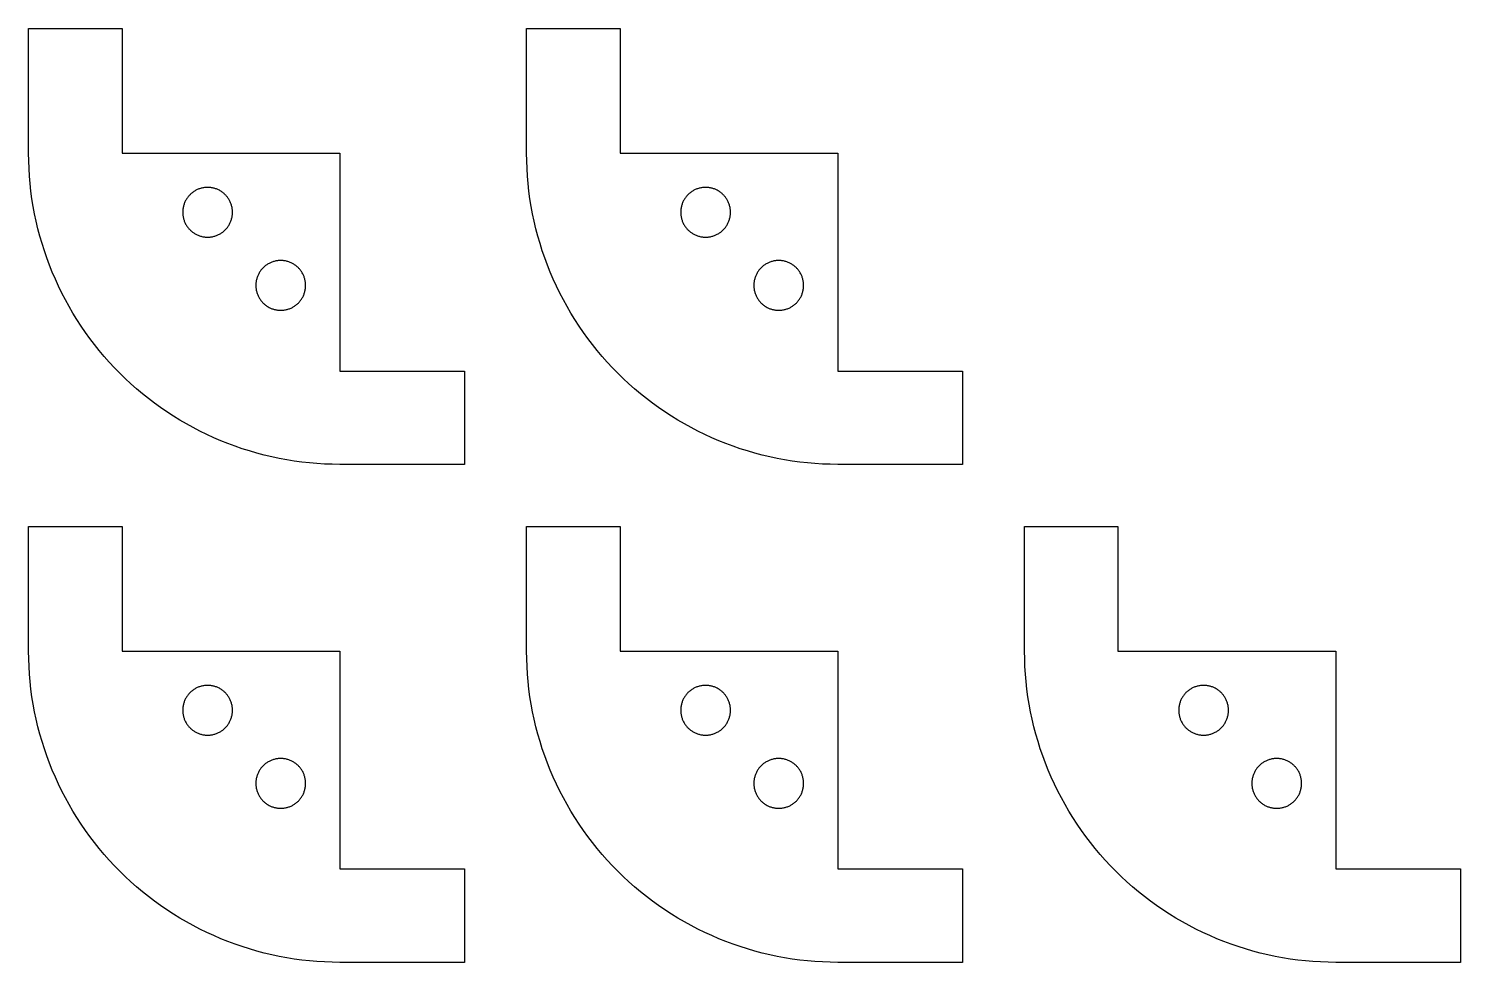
# Model space of a CAD drawing. Header units: millimetres. Extents: x 0 to 900, y 0 to 600.
# Drawn here: x 101 to 193, y 80 to 140 of the extents above; entities that cross this region are included whole.
import ezdxf

# ---------------------------------------------------------------- set-up
doc = ezdxf.new("R2010")
doc.units = ezdxf.units.MM
doc.layers.add('CUT', color=7, linetype='Continuous')

msp = doc.modelspace()

# ---------------------------------------------------------------- linework, layer by layer
at = {"layer": 'CUT'}
for points in [[(101, 140), (107, 140), (107, 132), (121, 132), (121, 118), (129, 118), (129, 112), (121, 112), (120.509, 112.006), (120.019, 112.024), (119.529, 112.054), (119.04, 112.096), (118.552, 112.15), (118.065, 112.216), (117.581, 112.294), (117.098, 112.384), (116.618, 112.486), (116.14, 112.599), (115.666, 112.724), (115.194, 112.861), (114.726, 113.009), (114.262, 113.169), (113.802, 113.34), (113.346, 113.522), (112.895, 113.716), (112.449, 113.92), (112.008, 114.136), (111.572, 114.362), (111.142, 114.598), (110.718, 114.845), (110.3, 115.103), (109.889, 115.371), (109.484, 115.648), (109.086, 115.936), (108.695, 116.233), (108.312, 116.54), (107.937, 116.856), (107.569, 117.181), (107.209, 117.515), (106.858, 117.858), (106.515, 118.209), (106.181, 118.569), (105.856, 118.937), (105.54, 119.312), (105.233, 119.695), (104.936, 120.086), (104.648, 120.484), (104.371, 120.889), (104.103, 121.3), (103.845, 121.718), (103.598, 122.142), (103.362, 122.572), (103.136, 123.008), (102.92, 123.449), (102.716, 123.895), (102.522, 124.346), (102.34, 124.802), (102.169, 125.262), (102.009, 125.726), (101.861, 126.194), (101.724, 126.666), (101.599, 127.14), (101.486, 127.618), (101.384, 128.098), (101.294, 128.581), (101.216, 129.065), (101.15, 129.552), (101.096, 130.04), (101.054, 130.529), (101.024, 131.019), (101.006, 131.509), (101, 132), (101, 140)], [(133, 140), (139, 140), (139, 132), (153, 132), (153, 118), (161, 118), (161, 112), (153, 112), (152.509, 112.006), (152.019, 112.024), (151.529, 112.054), (151.04, 112.096), (150.552, 112.15), (150.065, 112.216), (149.581, 112.294), (149.098, 112.384), (148.618, 112.486), (148.14, 112.599), (147.666, 112.724), (147.194, 112.861), (146.726, 113.009), (146.262, 113.169), (145.802, 113.34), (145.346, 113.522), (144.895, 113.716), (144.449, 113.92), (144.008, 114.136), (143.572, 114.362), (143.142, 114.598), (142.718, 114.845), (142.3, 115.103), (141.889, 115.371), (141.484, 115.648), (141.086, 115.936), (140.695, 116.233), (140.312, 116.54), (139.937, 116.856), (139.569, 117.181), (139.209, 117.515), (138.858, 117.858), (138.515, 118.209), (138.181, 118.569), (137.856, 118.937), (137.54, 119.312), (137.233, 119.695), (136.936, 120.086), (136.648, 120.484), (136.371, 120.889), (136.103, 121.3), (135.845, 121.718), (135.598, 122.142), (135.362, 122.572), (135.136, 123.008), (134.92, 123.449), (134.716, 123.895), (134.522, 124.346), (134.34, 124.802), (134.169, 125.262), (134.009, 125.726), (133.861, 126.194), (133.724, 126.666), (133.599, 127.14), (133.486, 127.618), (133.384, 128.098), (133.294, 128.581), (133.216, 129.065), (133.15, 129.552), (133.096, 130.04), (133.054, 130.529), (133.024, 131.019), (133.006, 131.509), (133, 132), (133, 140)], [(114.1, 128.2), (114.099, 128.252), (114.097, 128.305), (114.092, 128.357), (114.086, 128.409), (114.079, 128.461), (114.069, 128.512), (114.058, 128.563), (114.045, 128.614), (114.031, 128.664), (114.015, 128.714), (113.997, 128.764), (113.978, 128.812), (113.957, 128.86), (113.935, 128.908), (113.911, 128.954), (113.886, 129), (113.859, 129.045), (113.83, 129.089), (113.801, 129.132), (113.769, 129.174), (113.737, 129.215), (113.703, 129.255), (113.668, 129.294), (113.631, 129.331), (113.594, 129.368), (113.555, 129.403), (113.515, 129.437), (113.474, 129.469), (113.432, 129.501), (113.389, 129.53), (113.345, 129.559), (113.3, 129.586), (113.254, 129.611), (113.208, 129.635), (113.16, 129.657), (113.112, 129.678), (113.064, 129.697), (113.014, 129.715), (112.964, 129.731), (112.914, 129.745), (112.863, 129.758), (112.812, 129.769), (112.761, 129.779), (112.709, 129.786), (112.657, 129.792), (112.605, 129.797), (112.552, 129.799), (112.5, 129.8), (112.448, 129.799), (112.395, 129.797), (112.343, 129.792), (112.291, 129.786), (112.239, 129.779), (112.188, 129.769), (112.137, 129.758), (112.086, 129.745), (112.036, 129.731), (111.986, 129.715), (111.936, 129.697), (111.888, 129.678), (111.84, 129.657), (111.792, 129.635), (111.746, 129.611), (111.7, 129.586), (111.655, 129.559), (111.611, 129.53), (111.568, 129.501), (111.526, 129.469), (111.485, 129.437), (111.445, 129.403), (111.406, 129.368), (111.369, 129.331), (111.332, 129.294), (111.297, 129.255), (111.263, 129.215), (111.231, 129.174), (111.199, 129.132), (111.17, 129.089), (111.141, 129.045), (111.114, 129), (111.089, 128.954), (111.065, 128.908), (111.043, 128.86), (111.022, 128.812), (111.003, 128.764), (110.985, 128.714), (110.969, 128.664), (110.955, 128.614), (110.942, 128.563), (110.931, 128.512), (110.921, 128.461), (110.914, 128.409), (110.908, 128.357), (110.903, 128.305), (110.901, 128.252), (110.9, 128.2), (110.901, 128.148), (110.903, 128.095), (110.908, 128.043), (110.914, 127.991), (110.921, 127.939), (110.931, 127.888), (110.942, 127.837), (110.955, 127.786), (110.969, 127.736), (110.985, 127.686), (111.003, 127.636), (111.022, 127.588), (111.043, 127.54), (111.065, 127.492), (111.089, 127.446), (111.114, 127.4), (111.141, 127.355), (111.17, 127.311), (111.199, 127.268), (111.231, 127.226), (111.263, 127.185), (111.297, 127.145), (111.332, 127.106), (111.369, 127.069), (111.406, 127.032), (111.445, 126.997), (111.485, 126.963), (111.526, 126.931), (111.568, 126.899), (111.611, 126.87), (111.655, 126.841), (111.7, 126.814), (111.746, 126.789), (111.792, 126.765), (111.84, 126.743), (111.888, 126.722), (111.936, 126.703), (111.986, 126.685), (112.036, 126.669), (112.086, 126.655), (112.137, 126.642), (112.188, 126.631), (112.239, 126.621), (112.291, 126.614), (112.343, 126.608), (112.395, 126.603), (112.448, 126.601), (112.5, 126.6), (112.552, 126.601), (112.605, 126.603), (112.657, 126.608), (112.709, 126.614), (112.761, 126.621), (112.812, 126.631), (112.863, 126.642), (112.914, 126.655), (112.964, 126.669), (113.014, 126.685), (113.064, 126.703), (113.112, 126.722), (113.16, 126.743), (113.208, 126.765), (113.254, 126.789), (113.3, 126.814), (113.345, 126.841), (113.389, 126.87), (113.432, 126.899), (113.474, 126.931), (113.515, 126.963), (113.555, 126.997), (113.594, 127.032), (113.631, 127.069), (113.668, 127.106), (113.703, 127.145), (113.737, 127.185), (113.769, 127.226), (113.801, 127.268), (113.83, 127.311), (113.859, 127.355), (113.886, 127.4), (113.911, 127.446), (113.935, 127.492), (113.957, 127.54), (113.978, 127.588), (113.997, 127.636), (114.015, 127.686), (114.031, 127.736), (114.045, 127.786), (114.058, 127.837), (114.069, 127.888), (114.079, 127.939), (114.086, 127.991), (114.092, 128.043), (114.097, 128.095), (114.099, 128.148), (114.1, 128.2)], [(146.1, 128.2), (146.099, 128.252), (146.097, 128.305), (146.092, 128.357), (146.086, 128.409), (146.079, 128.461), (146.069, 128.512), (146.058, 128.563), (146.045, 128.614), (146.031, 128.664), (146.015, 128.714), (145.997, 128.764), (145.978, 128.812), (145.957, 128.86), (145.935, 128.908), (145.911, 128.954), (145.886, 129), (145.859, 129.045), (145.83, 129.089), (145.801, 129.132), (145.769, 129.174), (145.737, 129.215), (145.703, 129.255), (145.668, 129.294), (145.631, 129.331), (145.594, 129.368), (145.555, 129.403), (145.515, 129.437), (145.474, 129.469), (145.432, 129.501), (145.389, 129.53), (145.345, 129.559), (145.3, 129.586), (145.254, 129.611), (145.208, 129.635), (145.16, 129.657), (145.112, 129.678), (145.064, 129.697), (145.014, 129.715), (144.964, 129.731), (144.914, 129.745), (144.863, 129.758), (144.812, 129.769), (144.761, 129.779), (144.709, 129.786), (144.657, 129.792), (144.605, 129.797), (144.552, 129.799), (144.5, 129.8), (144.448, 129.799), (144.395, 129.797), (144.343, 129.792), (144.291, 129.786), (144.239, 129.779), (144.188, 129.769), (144.137, 129.758), (144.086, 129.745), (144.036, 129.731), (143.986, 129.715), (143.936, 129.697), (143.888, 129.678), (143.84, 129.657), (143.792, 129.635), (143.746, 129.611), (143.7, 129.586), (143.655, 129.559), (143.611, 129.53), (143.568, 129.501), (143.526, 129.469), (143.485, 129.437), (143.445, 129.403), (143.406, 129.368), (143.369, 129.331), (143.332, 129.294), (143.297, 129.255), (143.263, 129.215), (143.231, 129.174), (143.199, 129.132), (143.17, 129.089), (143.141, 129.045), (143.114, 129), (143.089, 128.954), (143.065, 128.908), (143.043, 128.86), (143.022, 128.812), (143.003, 128.764), (142.985, 128.714), (142.969, 128.664), (142.955, 128.614), (142.942, 128.563), (142.931, 128.512), (142.921, 128.461), (142.914, 128.409), (142.908, 128.357), (142.903, 128.305), (142.901, 128.252), (142.9, 128.2), (142.901, 128.148), (142.903, 128.095), (142.908, 128.043), (142.914, 127.991), (142.921, 127.939), (142.931, 127.888), (142.942, 127.837), (142.955, 127.786), (142.969, 127.736), (142.985, 127.686), (143.003, 127.636), (143.022, 127.588), (143.043, 127.54), (143.065, 127.492), (143.089, 127.446), (143.114, 127.4), (143.141, 127.355), (143.17, 127.311), (143.199, 127.268), (143.231, 127.226), (143.263, 127.185), (143.297, 127.145), (143.332, 127.106), (143.369, 127.069), (143.406, 127.032), (143.445, 126.997), (143.485, 126.963), (143.526, 126.931), (143.568, 126.899), (143.611, 126.87), (143.655, 126.841), (143.7, 126.814), (143.746, 126.789), (143.792, 126.765), (143.84, 126.743), (143.888, 126.722), (143.936, 126.703), (143.986, 126.685), (144.036, 126.669), (144.086, 126.655), (144.137, 126.642), (144.188, 126.631), (144.239, 126.621), (144.291, 126.614), (144.343, 126.608), (144.395, 126.603), (144.448, 126.601), (144.5, 126.6), (144.552, 126.601), (144.605, 126.603), (144.657, 126.608), (144.709, 126.614), (144.761, 126.621), (144.812, 126.631), (144.863, 126.642), (144.914, 126.655), (144.964, 126.669), (145.014, 126.685), (145.064, 126.703), (145.112, 126.722), (145.16, 126.743), (145.208, 126.765), (145.254, 126.789), (145.3, 126.814), (145.345, 126.841), (145.389, 126.87), (145.432, 126.899), (145.474, 126.931), (145.515, 126.963), (145.555, 126.997), (145.594, 127.032), (145.631, 127.069), (145.668, 127.106), (145.703, 127.145), (145.737, 127.185), (145.769, 127.226), (145.801, 127.268), (145.83, 127.311), (145.859, 127.355), (145.886, 127.4), (145.911, 127.446), (145.935, 127.492), (145.957, 127.54), (145.978, 127.588), (145.997, 127.636), (146.015, 127.686), (146.031, 127.736), (146.045, 127.786), (146.058, 127.837), (146.069, 127.888), (146.079, 127.939), (146.086, 127.991), (146.092, 128.043), (146.097, 128.095), (146.099, 128.148), (146.1, 128.2)], [(118.8, 123.5), (118.799, 123.552), (118.797, 123.605), (118.792, 123.657), (118.786, 123.709), (118.779, 123.761), (118.769, 123.812), (118.758, 123.863), (118.745, 123.914), (118.731, 123.964), (118.715, 124.014), (118.697, 124.064), (118.678, 124.112), (118.657, 124.16), (118.635, 124.208), (118.611, 124.254), (118.586, 124.3), (118.559, 124.345), (118.53, 124.389), (118.501, 124.432), (118.469, 124.474), (118.437, 124.515), (118.403, 124.555), (118.368, 124.594), (118.331, 124.631), (118.294, 124.668), (118.255, 124.703), (118.215, 124.737), (118.174, 124.769), (118.132, 124.801), (118.089, 124.83), (118.045, 124.859), (118, 124.886), (117.954, 124.911), (117.908, 124.935), (117.86, 124.957), (117.812, 124.978), (117.764, 124.997), (117.714, 125.015), (117.664, 125.031), (117.614, 125.045), (117.563, 125.058), (117.512, 125.069), (117.461, 125.079), (117.409, 125.086), (117.357, 125.092), (117.305, 125.097), (117.252, 125.099), (117.2, 125.1), (117.148, 125.099), (117.095, 125.097), (117.043, 125.092), (116.991, 125.086), (116.939, 125.079), (116.888, 125.069), (116.837, 125.058), (116.786, 125.045), (116.736, 125.031), (116.686, 125.015), (116.636, 124.997), (116.588, 124.978), (116.54, 124.957), (116.492, 124.935), (116.446, 124.911), (116.4, 124.886), (116.355, 124.859), (116.311, 124.83), (116.268, 124.801), (116.226, 124.769), (116.185, 124.737), (116.145, 124.703), (116.106, 124.668), (116.069, 124.631), (116.032, 124.594), (115.997, 124.555), (115.963, 124.515), (115.931, 124.474), (115.899, 124.432), (115.87, 124.389), (115.841, 124.345), (115.814, 124.3), (115.789, 124.254), (115.765, 124.208), (115.743, 124.16), (115.722, 124.112), (115.703, 124.064), (115.685, 124.014), (115.669, 123.964), (115.655, 123.914), (115.642, 123.863), (115.631, 123.812), (115.621, 123.761), (115.614, 123.709), (115.608, 123.657), (115.603, 123.605), (115.601, 123.552), (115.6, 123.5), (115.601, 123.448), (115.603, 123.395), (115.608, 123.343), (115.614, 123.291), (115.621, 123.239), (115.631, 123.188), (115.642, 123.137), (115.655, 123.086), (115.669, 123.036), (115.685, 122.986), (115.703, 122.936), (115.722, 122.888), (115.743, 122.84), (115.765, 122.792), (115.789, 122.746), (115.814, 122.7), (115.841, 122.655), (115.87, 122.611), (115.899, 122.568), (115.931, 122.526), (115.963, 122.485), (115.997, 122.445), (116.032, 122.406), (116.069, 122.369), (116.106, 122.332), (116.145, 122.297), (116.185, 122.263), (116.226, 122.231), (116.268, 122.199), (116.311, 122.17), (116.355, 122.141), (116.4, 122.114), (116.446, 122.089), (116.492, 122.065), (116.54, 122.043), (116.588, 122.022), (116.636, 122.003), (116.686, 121.985), (116.736, 121.969), (116.786, 121.955), (116.837, 121.942), (116.888, 121.931), (116.939, 121.921), (116.991, 121.914), (117.043, 121.908), (117.095, 121.903), (117.148, 121.901), (117.2, 121.9), (117.252, 121.901), (117.305, 121.903), (117.357, 121.908), (117.409, 121.914), (117.461, 121.921), (117.512, 121.931), (117.563, 121.942), (117.614, 121.955), (117.664, 121.969), (117.714, 121.985), (117.764, 122.003), (117.812, 122.022), (117.86, 122.043), (117.908, 122.065), (117.954, 122.089), (118, 122.114), (118.045, 122.141), (118.089, 122.17), (118.132, 122.199), (118.174, 122.231), (118.215, 122.263), (118.255, 122.297), (118.294, 122.332), (118.331, 122.369), (118.368, 122.406), (118.403, 122.445), (118.437, 122.485), (118.469, 122.526), (118.501, 122.568), (118.53, 122.611), (118.559, 122.655), (118.586, 122.7), (118.611, 122.746), (118.635, 122.792), (118.657, 122.84), (118.678, 122.888), (118.697, 122.936), (118.715, 122.986), (118.731, 123.036), (118.745, 123.086), (118.758, 123.137), (118.769, 123.188), (118.779, 123.239), (118.786, 123.291), (118.792, 123.343), (118.797, 123.395), (118.799, 123.448), (118.8, 123.5)], [(150.8, 123.5), (150.799, 123.552), (150.797, 123.605), (150.792, 123.657), (150.786, 123.709), (150.779, 123.761), (150.769, 123.812), (150.758, 123.863), (150.745, 123.914), (150.731, 123.964), (150.715, 124.014), (150.697, 124.064), (150.678, 124.112), (150.657, 124.16), (150.635, 124.208), (150.611, 124.254), (150.586, 124.3), (150.559, 124.345), (150.53, 124.389), (150.501, 124.432), (150.469, 124.474), (150.437, 124.515), (150.403, 124.555), (150.368, 124.594), (150.331, 124.631), (150.294, 124.668), (150.255, 124.703), (150.215, 124.737), (150.174, 124.769), (150.132, 124.801), (150.089, 124.83), (150.045, 124.859), (150, 124.886), (149.954, 124.911), (149.908, 124.935), (149.86, 124.957), (149.812, 124.978), (149.764, 124.997), (149.714, 125.015), (149.664, 125.031), (149.614, 125.045), (149.563, 125.058), (149.512, 125.069), (149.461, 125.079), (149.409, 125.086), (149.357, 125.092), (149.305, 125.097), (149.252, 125.099), (149.2, 125.1), (149.148, 125.099), (149.095, 125.097), (149.043, 125.092), (148.991, 125.086), (148.939, 125.079), (148.888, 125.069), (148.837, 125.058), (148.786, 125.045), (148.736, 125.031), (148.686, 125.015), (148.636, 124.997), (148.588, 124.978), (148.54, 124.957), (148.492, 124.935), (148.446, 124.911), (148.4, 124.886), (148.355, 124.859), (148.311, 124.83), (148.268, 124.801), (148.226, 124.769), (148.185, 124.737), (148.145, 124.703), (148.106, 124.668), (148.069, 124.631), (148.032, 124.594), (147.997, 124.555), (147.963, 124.515), (147.931, 124.474), (147.899, 124.432), (147.87, 124.389), (147.841, 124.345), (147.814, 124.3), (147.789, 124.254), (147.765, 124.208), (147.743, 124.16), (147.722, 124.112), (147.703, 124.064), (147.685, 124.014), (147.669, 123.964), (147.655, 123.914), (147.642, 123.863), (147.631, 123.812), (147.621, 123.761), (147.614, 123.709), (147.608, 123.657), (147.603, 123.605), (147.601, 123.552), (147.6, 123.5), (147.601, 123.448), (147.603, 123.395), (147.608, 123.343), (147.614, 123.291), (147.621, 123.239), (147.631, 123.188), (147.642, 123.137), (147.655, 123.086), (147.669, 123.036), (147.685, 122.986), (147.703, 122.936), (147.722, 122.888), (147.743, 122.84), (147.765, 122.792), (147.789, 122.746), (147.814, 122.7), (147.841, 122.655), (147.87, 122.611), (147.899, 122.568), (147.931, 122.526), (147.963, 122.485), (147.997, 122.445), (148.032, 122.406), (148.069, 122.369), (148.106, 122.332), (148.145, 122.297), (148.185, 122.263), (148.226, 122.231), (148.268, 122.199), (148.311, 122.17), (148.355, 122.141), (148.4, 122.114), (148.446, 122.089), (148.492, 122.065), (148.54, 122.043), (148.588, 122.022), (148.636, 122.003), (148.686, 121.985), (148.736, 121.969), (148.786, 121.955), (148.837, 121.942), (148.888, 121.931), (148.939, 121.921), (148.991, 121.914), (149.043, 121.908), (149.095, 121.903), (149.148, 121.901), (149.2, 121.9), (149.252, 121.901), (149.305, 121.903), (149.357, 121.908), (149.409, 121.914), (149.461, 121.921), (149.512, 121.931), (149.563, 121.942), (149.614, 121.955), (149.664, 121.969), (149.714, 121.985), (149.764, 122.003), (149.812, 122.022), (149.86, 122.043), (149.908, 122.065), (149.954, 122.089), (150, 122.114), (150.045, 122.141), (150.089, 122.17), (150.132, 122.199), (150.174, 122.231), (150.215, 122.263), (150.255, 122.297), (150.294, 122.332), (150.331, 122.369), (150.368, 122.406), (150.403, 122.445), (150.437, 122.485), (150.469, 122.526), (150.501, 122.568), (150.53, 122.611), (150.559, 122.655), (150.586, 122.7), (150.611, 122.746), (150.635, 122.792), (150.657, 122.84), (150.678, 122.888), (150.697, 122.936), (150.715, 122.986), (150.731, 123.036), (150.745, 123.086), (150.758, 123.137), (150.769, 123.188), (150.779, 123.239), (150.786, 123.291), (150.792, 123.343), (150.797, 123.395), (150.799, 123.448), (150.8, 123.5)], [(101, 108), (107, 108), (107, 100), (121, 100), (121, 86), (129, 86), (129, 80), (121, 80), (120.509, 80.006), (120.019, 80.024), (119.529, 80.054), (119.04, 80.096), (118.552, 80.15), (118.065, 80.216), (117.581, 80.294), (117.098, 80.384), (116.618, 80.486), (116.14, 80.599), (115.666, 80.724), (115.194, 80.861), (114.726, 81.009), (114.262, 81.169), (113.802, 81.34), (113.346, 81.522), (112.895, 81.716), (112.449, 81.92), (112.008, 82.136), (111.572, 82.362), (111.142, 82.598), (110.718, 82.845), (110.3, 83.103), (109.889, 83.371), (109.484, 83.648), (109.086, 83.936), (108.695, 84.233), (108.312, 84.54), (107.937, 84.856), (107.569, 85.181), (107.209, 85.515), (106.858, 85.858), (106.515, 86.209), (106.181, 86.569), (105.856, 86.937), (105.54, 87.312), (105.233, 87.695), (104.936, 88.086), (104.648, 88.484), (104.371, 88.889), (104.103, 89.3), (103.845, 89.718), (103.598, 90.142), (103.362, 90.572), (103.136, 91.008), (102.92, 91.449), (102.716, 91.895), (102.522, 92.346), (102.34, 92.802), (102.169, 93.262), (102.009, 93.726), (101.861, 94.194), (101.724, 94.666), (101.599, 95.14), (101.486, 95.618), (101.384, 96.098), (101.294, 96.581), (101.216, 97.065), (101.15, 97.552), (101.096, 98.04), (101.054, 98.529), (101.024, 99.019), (101.006, 99.509), (101, 100), (101, 108)], [(133, 108), (139, 108), (139, 100), (153, 100), (153, 86), (161, 86), (161, 80), (153, 80), (152.509, 80.006), (152.019, 80.024), (151.529, 80.054), (151.04, 80.096), (150.552, 80.15), (150.065, 80.216), (149.581, 80.294), (149.098, 80.384), (148.618, 80.486), (148.14, 80.599), (147.666, 80.724), (147.194, 80.861), (146.726, 81.009), (146.262, 81.169), (145.802, 81.34), (145.346, 81.522), (144.895, 81.716), (144.449, 81.92), (144.008, 82.136), (143.572, 82.362), (143.142, 82.598), (142.718, 82.845), (142.3, 83.103), (141.889, 83.371), (141.484, 83.648), (141.086, 83.936), (140.695, 84.233), (140.312, 84.54), (139.937, 84.856), (139.569, 85.181), (139.209, 85.515), (138.858, 85.858), (138.515, 86.209), (138.181, 86.569), (137.856, 86.937), (137.54, 87.312), (137.233, 87.695), (136.936, 88.086), (136.648, 88.484), (136.371, 88.889), (136.103, 89.3), (135.845, 89.718), (135.598, 90.142), (135.362, 90.572), (135.136, 91.008), (134.92, 91.449), (134.716, 91.895), (134.522, 92.346), (134.34, 92.802), (134.169, 93.262), (134.009, 93.726), (133.861, 94.194), (133.724, 94.666), (133.599, 95.14), (133.486, 95.618), (133.384, 96.098), (133.294, 96.581), (133.216, 97.065), (133.15, 97.552), (133.096, 98.04), (133.054, 98.529), (133.024, 99.019), (133.006, 99.509), (133, 100), (133, 108)], [(165, 108), (171, 108), (171, 100), (185, 100), (185, 86), (193, 86), (193, 80), (185, 80), (184.509, 80.006), (184.019, 80.024), (183.529, 80.054), (183.04, 80.096), (182.552, 80.15), (182.065, 80.216), (181.581, 80.294), (181.098, 80.384), (180.618, 80.486), (180.14, 80.599), (179.666, 80.724), (179.194, 80.861), (178.726, 81.009), (178.262, 81.169), (177.802, 81.34), (177.346, 81.522), (176.895, 81.716), (176.449, 81.92), (176.008, 82.136), (175.572, 82.362), (175.142, 82.598), (174.718, 82.845), (174.3, 83.103), (173.889, 83.371), (173.484, 83.648), (173.086, 83.936), (172.695, 84.233), (172.312, 84.54), (171.937, 84.856), (171.569, 85.181), (171.209, 85.515), (170.858, 85.858), (170.515, 86.209), (170.181, 86.569), (169.856, 86.937), (169.54, 87.312), (169.233, 87.695), (168.936, 88.086), (168.648, 88.484), (168.371, 88.889), (168.103, 89.3), (167.845, 89.718), (167.598, 90.142), (167.362, 90.572), (167.136, 91.008), (166.92, 91.449), (166.716, 91.895), (166.522, 92.346), (166.34, 92.802), (166.169, 93.262), (166.009, 93.726), (165.861, 94.194), (165.724, 94.666), (165.599, 95.14), (165.486, 95.618), (165.384, 96.098), (165.294, 96.581), (165.216, 97.065), (165.15, 97.552), (165.096, 98.04), (165.054, 98.529), (165.024, 99.019), (165.006, 99.509), (165, 100), (165, 108)], [(114.1, 96.2), (114.099, 96.252), (114.097, 96.305), (114.092, 96.357), (114.086, 96.409), (114.079, 96.461), (114.069, 96.512), (114.058, 96.563), (114.045, 96.614), (114.031, 96.664), (114.015, 96.714), (113.997, 96.764), (113.978, 96.812), (113.957, 96.86), (113.935, 96.908), (113.911, 96.954), (113.886, 97), (113.859, 97.045), (113.83, 97.089), (113.801, 97.132), (113.769, 97.174), (113.737, 97.215), (113.703, 97.255), (113.668, 97.294), (113.631, 97.331), (113.594, 97.368), (113.555, 97.403), (113.515, 97.437), (113.474, 97.469), (113.432, 97.501), (113.389, 97.53), (113.345, 97.559), (113.3, 97.586), (113.254, 97.611), (113.208, 97.635), (113.16, 97.657), (113.112, 97.678), (113.064, 97.697), (113.014, 97.715), (112.964, 97.731), (112.914, 97.745), (112.863, 97.758), (112.812, 97.769), (112.761, 97.779), (112.709, 97.786), (112.657, 97.792), (112.605, 97.797), (112.552, 97.799), (112.5, 97.8), (112.448, 97.799), (112.395, 97.797), (112.343, 97.792), (112.291, 97.786), (112.239, 97.779), (112.188, 97.769), (112.137, 97.758), (112.086, 97.745), (112.036, 97.731), (111.986, 97.715), (111.936, 97.697), (111.888, 97.678), (111.84, 97.657), (111.792, 97.635), (111.746, 97.611), (111.7, 97.586), (111.655, 97.559), (111.611, 97.53), (111.568, 97.501), (111.526, 97.469), (111.485, 97.437), (111.445, 97.403), (111.406, 97.368), (111.369, 97.331), (111.332, 97.294), (111.297, 97.255), (111.263, 97.215), (111.231, 97.174), (111.199, 97.132), (111.17, 97.089), (111.141, 97.045), (111.114, 97), (111.089, 96.954), (111.065, 96.908), (111.043, 96.86), (111.022, 96.812), (111.003, 96.764), (110.985, 96.714), (110.969, 96.664), (110.955, 96.614), (110.942, 96.563), (110.931, 96.512), (110.921, 96.461), (110.914, 96.409), (110.908, 96.357), (110.903, 96.305), (110.901, 96.252), (110.9, 96.2), (110.901, 96.148), (110.903, 96.095), (110.908, 96.043), (110.914, 95.991), (110.921, 95.939), (110.931, 95.888), (110.942, 95.837), (110.955, 95.786), (110.969, 95.736), (110.985, 95.686), (111.003, 95.636), (111.022, 95.588), (111.043, 95.54), (111.065, 95.492), (111.089, 95.446), (111.114, 95.4), (111.141, 95.355), (111.17, 95.311), (111.199, 95.268), (111.231, 95.226), (111.263, 95.185), (111.297, 95.145), (111.332, 95.106), (111.369, 95.069), (111.406, 95.032), (111.445, 94.997), (111.485, 94.963), (111.526, 94.931), (111.568, 94.899), (111.611, 94.87), (111.655, 94.841), (111.7, 94.814), (111.746, 94.789), (111.792, 94.765), (111.84, 94.743), (111.888, 94.722), (111.936, 94.703), (111.986, 94.685), (112.036, 94.669), (112.086, 94.655), (112.137, 94.642), (112.188, 94.631), (112.239, 94.621), (112.291, 94.614), (112.343, 94.608), (112.395, 94.603), (112.448, 94.601), (112.5, 94.6), (112.552, 94.601), (112.605, 94.603), (112.657, 94.608), (112.709, 94.614), (112.761, 94.621), (112.812, 94.631), (112.863, 94.642), (112.914, 94.655), (112.964, 94.669), (113.014, 94.685), (113.064, 94.703), (113.112, 94.722), (113.16, 94.743), (113.208, 94.765), (113.254, 94.789), (113.3, 94.814), (113.345, 94.841), (113.389, 94.87), (113.432, 94.899), (113.474, 94.931), (113.515, 94.963), (113.555, 94.997), (113.594, 95.032), (113.631, 95.069), (113.668, 95.106), (113.703, 95.145), (113.737, 95.185), (113.769, 95.226), (113.801, 95.268), (113.83, 95.311), (113.859, 95.355), (113.886, 95.4), (113.911, 95.446), (113.935, 95.492), (113.957, 95.54), (113.978, 95.588), (113.997, 95.636), (114.015, 95.686), (114.031, 95.736), (114.045, 95.786), (114.058, 95.837), (114.069, 95.888), (114.079, 95.939), (114.086, 95.991), (114.092, 96.043), (114.097, 96.095), (114.099, 96.148), (114.1, 96.2)], [(146.1, 96.2), (146.099, 96.252), (146.097, 96.305), (146.092, 96.357), (146.086, 96.409), (146.079, 96.461), (146.069, 96.512), (146.058, 96.563), (146.045, 96.614), (146.031, 96.664), (146.015, 96.714), (145.997, 96.764), (145.978, 96.812), (145.957, 96.86), (145.935, 96.908), (145.911, 96.954), (145.886, 97), (145.859, 97.045), (145.83, 97.089), (145.801, 97.132), (145.769, 97.174), (145.737, 97.215), (145.703, 97.255), (145.668, 97.294), (145.631, 97.331), (145.594, 97.368), (145.555, 97.403), (145.515, 97.437), (145.474, 97.469), (145.432, 97.501), (145.389, 97.53), (145.345, 97.559), (145.3, 97.586), (145.254, 97.611), (145.208, 97.635), (145.16, 97.657), (145.112, 97.678), (145.064, 97.697), (145.014, 97.715), (144.964, 97.731), (144.914, 97.745), (144.863, 97.758), (144.812, 97.769), (144.761, 97.779), (144.709, 97.786), (144.657, 97.792), (144.605, 97.797), (144.552, 97.799), (144.5, 97.8), (144.448, 97.799), (144.395, 97.797), (144.343, 97.792), (144.291, 97.786), (144.239, 97.779), (144.188, 97.769), (144.137, 97.758), (144.086, 97.745), (144.036, 97.731), (143.986, 97.715), (143.936, 97.697), (143.888, 97.678), (143.84, 97.657), (143.792, 97.635), (143.746, 97.611), (143.7, 97.586), (143.655, 97.559), (143.611, 97.53), (143.568, 97.501), (143.526, 97.469), (143.485, 97.437), (143.445, 97.403), (143.406, 97.368), (143.369, 97.331), (143.332, 97.294), (143.297, 97.255), (143.263, 97.215), (143.231, 97.174), (143.199, 97.132), (143.17, 97.089), (143.141, 97.045), (143.114, 97), (143.089, 96.954), (143.065, 96.908), (143.043, 96.86), (143.022, 96.812), (143.003, 96.764), (142.985, 96.714), (142.969, 96.664), (142.955, 96.614), (142.942, 96.563), (142.931, 96.512), (142.921, 96.461), (142.914, 96.409), (142.908, 96.357), (142.903, 96.305), (142.901, 96.252), (142.9, 96.2), (142.901, 96.148), (142.903, 96.095), (142.908, 96.043), (142.914, 95.991), (142.921, 95.939), (142.931, 95.888), (142.942, 95.837), (142.955, 95.786), (142.969, 95.736), (142.985, 95.686), (143.003, 95.636), (143.022, 95.588), (143.043, 95.54), (143.065, 95.492), (143.089, 95.446), (143.114, 95.4), (143.141, 95.355), (143.17, 95.311), (143.199, 95.268), (143.231, 95.226), (143.263, 95.185), (143.297, 95.145), (143.332, 95.106), (143.369, 95.069), (143.406, 95.032), (143.445, 94.997), (143.485, 94.963), (143.526, 94.931), (143.568, 94.899), (143.611, 94.87), (143.655, 94.841), (143.7, 94.814), (143.746, 94.789), (143.792, 94.765), (143.84, 94.743), (143.888, 94.722), (143.936, 94.703), (143.986, 94.685), (144.036, 94.669), (144.086, 94.655), (144.137, 94.642), (144.188, 94.631), (144.239, 94.621), (144.291, 94.614), (144.343, 94.608), (144.395, 94.603), (144.448, 94.601), (144.5, 94.6), (144.552, 94.601), (144.605, 94.603), (144.657, 94.608), (144.709, 94.614), (144.761, 94.621), (144.812, 94.631), (144.863, 94.642), (144.914, 94.655), (144.964, 94.669), (145.014, 94.685), (145.064, 94.703), (145.112, 94.722), (145.16, 94.743), (145.208, 94.765), (145.254, 94.789), (145.3, 94.814), (145.345, 94.841), (145.389, 94.87), (145.432, 94.899), (145.474, 94.931), (145.515, 94.963), (145.555, 94.997), (145.594, 95.032), (145.631, 95.069), (145.668, 95.106), (145.703, 95.145), (145.737, 95.185), (145.769, 95.226), (145.801, 95.268), (145.83, 95.311), (145.859, 95.355), (145.886, 95.4), (145.911, 95.446), (145.935, 95.492), (145.957, 95.54), (145.978, 95.588), (145.997, 95.636), (146.015, 95.686), (146.031, 95.736), (146.045, 95.786), (146.058, 95.837), (146.069, 95.888), (146.079, 95.939), (146.086, 95.991), (146.092, 96.043), (146.097, 96.095), (146.099, 96.148), (146.1, 96.2)], [(178.1, 96.2), (178.099, 96.252), (178.097, 96.305), (178.092, 96.357), (178.086, 96.409), (178.079, 96.461), (178.069, 96.512), (178.058, 96.563), (178.045, 96.614), (178.031, 96.664), (178.015, 96.714), (177.997, 96.764), (177.978, 96.812), (177.957, 96.86), (177.935, 96.908), (177.911, 96.954), (177.886, 97), (177.859, 97.045), (177.83, 97.089), (177.801, 97.132), (177.769, 97.174), (177.737, 97.215), (177.703, 97.255), (177.668, 97.294), (177.631, 97.331), (177.594, 97.368), (177.555, 97.403), (177.515, 97.437), (177.474, 97.469), (177.432, 97.501), (177.389, 97.53), (177.345, 97.559), (177.3, 97.586), (177.254, 97.611), (177.208, 97.635), (177.16, 97.657), (177.112, 97.678), (177.064, 97.697), (177.014, 97.715), (176.964, 97.731), (176.914, 97.745), (176.863, 97.758), (176.812, 97.769), (176.761, 97.779), (176.709, 97.786), (176.657, 97.792), (176.605, 97.797), (176.552, 97.799), (176.5, 97.8), (176.448, 97.799), (176.395, 97.797), (176.343, 97.792), (176.291, 97.786), (176.239, 97.779), (176.188, 97.769), (176.137, 97.758), (176.086, 97.745), (176.036, 97.731), (175.986, 97.715), (175.936, 97.697), (175.888, 97.678), (175.84, 97.657), (175.792, 97.635), (175.746, 97.611), (175.7, 97.586), (175.655, 97.559), (175.611, 97.53), (175.568, 97.501), (175.526, 97.469), (175.485, 97.437), (175.445, 97.403), (175.406, 97.368), (175.369, 97.331), (175.332, 97.294), (175.297, 97.255), (175.263, 97.215), (175.231, 97.174), (175.199, 97.132), (175.17, 97.089), (175.141, 97.045), (175.114, 97), (175.089, 96.954), (175.065, 96.908), (175.043, 96.86), (175.022, 96.812), (175.003, 96.764), (174.985, 96.714), (174.969, 96.664), (174.955, 96.614), (174.942, 96.563), (174.931, 96.512), (174.921, 96.461), (174.914, 96.409), (174.908, 96.357), (174.903, 96.305), (174.901, 96.252), (174.9, 96.2), (174.901, 96.148), (174.903, 96.095), (174.908, 96.043), (174.914, 95.991), (174.921, 95.939), (174.931, 95.888), (174.942, 95.837), (174.955, 95.786), (174.969, 95.736), (174.985, 95.686), (175.003, 95.636), (175.022, 95.588), (175.043, 95.54), (175.065, 95.492), (175.089, 95.446), (175.114, 95.4), (175.141, 95.355), (175.17, 95.311), (175.199, 95.268), (175.231, 95.226), (175.263, 95.185), (175.297, 95.145), (175.332, 95.106), (175.369, 95.069), (175.406, 95.032), (175.445, 94.997), (175.485, 94.963), (175.526, 94.931), (175.568, 94.899), (175.611, 94.87), (175.655, 94.841), (175.7, 94.814), (175.746, 94.789), (175.792, 94.765), (175.84, 94.743), (175.888, 94.722), (175.936, 94.703), (175.986, 94.685), (176.036, 94.669), (176.086, 94.655), (176.137, 94.642), (176.188, 94.631), (176.239, 94.621), (176.291, 94.614), (176.343, 94.608), (176.395, 94.603), (176.448, 94.601), (176.5, 94.6), (176.552, 94.601), (176.605, 94.603), (176.657, 94.608), (176.709, 94.614), (176.761, 94.621), (176.812, 94.631), (176.863, 94.642), (176.914, 94.655), (176.964, 94.669), (177.014, 94.685), (177.064, 94.703), (177.112, 94.722), (177.16, 94.743), (177.208, 94.765), (177.254, 94.789), (177.3, 94.814), (177.345, 94.841), (177.389, 94.87), (177.432, 94.899), (177.474, 94.931), (177.515, 94.963), (177.555, 94.997), (177.594, 95.032), (177.631, 95.069), (177.668, 95.106), (177.703, 95.145), (177.737, 95.185), (177.769, 95.226), (177.801, 95.268), (177.83, 95.311), (177.859, 95.355), (177.886, 95.4), (177.911, 95.446), (177.935, 95.492), (177.957, 95.54), (177.978, 95.588), (177.997, 95.636), (178.015, 95.686), (178.031, 95.736), (178.045, 95.786), (178.058, 95.837), (178.069, 95.888), (178.079, 95.939), (178.086, 95.991), (178.092, 96.043), (178.097, 96.095), (178.099, 96.148), (178.1, 96.2)], [(118.8, 91.5), (118.799, 91.552), (118.797, 91.605), (118.792, 91.657), (118.786, 91.709), (118.779, 91.761), (118.769, 91.812), (118.758, 91.863), (118.745, 91.914), (118.731, 91.964), (118.715, 92.014), (118.697, 92.064), (118.678, 92.112), (118.657, 92.16), (118.635, 92.208), (118.611, 92.254), (118.586, 92.3), (118.559, 92.345), (118.53, 92.389), (118.501, 92.432), (118.469, 92.474), (118.437, 92.515), (118.403, 92.555), (118.368, 92.594), (118.331, 92.631), (118.294, 92.668), (118.255, 92.703), (118.215, 92.737), (118.174, 92.769), (118.132, 92.801), (118.089, 92.83), (118.045, 92.859), (118, 92.886), (117.954, 92.911), (117.908, 92.935), (117.86, 92.957), (117.812, 92.978), (117.764, 92.997), (117.714, 93.015), (117.664, 93.031), (117.614, 93.045), (117.563, 93.058), (117.512, 93.069), (117.461, 93.079), (117.409, 93.086), (117.357, 93.092), (117.305, 93.097), (117.252, 93.099), (117.2, 93.1), (117.148, 93.099), (117.095, 93.097), (117.043, 93.092), (116.991, 93.086), (116.939, 93.079), (116.888, 93.069), (116.837, 93.058), (116.786, 93.045), (116.736, 93.031), (116.686, 93.015), (116.636, 92.997), (116.588, 92.978), (116.54, 92.957), (116.492, 92.935), (116.446, 92.911), (116.4, 92.886), (116.355, 92.859), (116.311, 92.83), (116.268, 92.801), (116.226, 92.769), (116.185, 92.737), (116.145, 92.703), (116.106, 92.668), (116.069, 92.631), (116.032, 92.594), (115.997, 92.555), (115.963, 92.515), (115.931, 92.474), (115.899, 92.432), (115.87, 92.389), (115.841, 92.345), (115.814, 92.3), (115.789, 92.254), (115.765, 92.208), (115.743, 92.16), (115.722, 92.112), (115.703, 92.064), (115.685, 92.014), (115.669, 91.964), (115.655, 91.914), (115.642, 91.863), (115.631, 91.812), (115.621, 91.761), (115.614, 91.709), (115.608, 91.657), (115.603, 91.605), (115.601, 91.552), (115.6, 91.5), (115.601, 91.448), (115.603, 91.395), (115.608, 91.343), (115.614, 91.291), (115.621, 91.239), (115.631, 91.188), (115.642, 91.137), (115.655, 91.086), (115.669, 91.036), (115.685, 90.986), (115.703, 90.936), (115.722, 90.888), (115.743, 90.84), (115.765, 90.792), (115.789, 90.746), (115.814, 90.7), (115.841, 90.655), (115.87, 90.611), (115.899, 90.568), (115.931, 90.526), (115.963, 90.485), (115.997, 90.445), (116.032, 90.406), (116.069, 90.369), (116.106, 90.332), (116.145, 90.297), (116.185, 90.263), (116.226, 90.231), (116.268, 90.199), (116.311, 90.17), (116.355, 90.141), (116.4, 90.114), (116.446, 90.089), (116.492, 90.065), (116.54, 90.043), (116.588, 90.022), (116.636, 90.003), (116.686, 89.985), (116.736, 89.969), (116.786, 89.955), (116.837, 89.942), (116.888, 89.931), (116.939, 89.921), (116.991, 89.914), (117.043, 89.908), (117.095, 89.903), (117.148, 89.901), (117.2, 89.9), (117.252, 89.901), (117.305, 89.903), (117.357, 89.908), (117.409, 89.914), (117.461, 89.921), (117.512, 89.931), (117.563, 89.942), (117.614, 89.955), (117.664, 89.969), (117.714, 89.985), (117.764, 90.003), (117.812, 90.022), (117.86, 90.043), (117.908, 90.065), (117.954, 90.089), (118, 90.114), (118.045, 90.141), (118.089, 90.17), (118.132, 90.199), (118.174, 90.231), (118.215, 90.263), (118.255, 90.297), (118.294, 90.332), (118.331, 90.369), (118.368, 90.406), (118.403, 90.445), (118.437, 90.485), (118.469, 90.526), (118.501, 90.568), (118.53, 90.611), (118.559, 90.655), (118.586, 90.7), (118.611, 90.746), (118.635, 90.792), (118.657, 90.84), (118.678, 90.888), (118.697, 90.936), (118.715, 90.986), (118.731, 91.036), (118.745, 91.086), (118.758, 91.137), (118.769, 91.188), (118.779, 91.239), (118.786, 91.291), (118.792, 91.343), (118.797, 91.395), (118.799, 91.448), (118.8, 91.5)], [(150.8, 91.5), (150.799, 91.552), (150.797, 91.605), (150.792, 91.657), (150.786, 91.709), (150.779, 91.761), (150.769, 91.812), (150.758, 91.863), (150.745, 91.914), (150.731, 91.964), (150.715, 92.014), (150.697, 92.064), (150.678, 92.112), (150.657, 92.16), (150.635, 92.208), (150.611, 92.254), (150.586, 92.3), (150.559, 92.345), (150.53, 92.389), (150.501, 92.432), (150.469, 92.474), (150.437, 92.515), (150.403, 92.555), (150.368, 92.594), (150.331, 92.631), (150.294, 92.668), (150.255, 92.703), (150.215, 92.737), (150.174, 92.769), (150.132, 92.801), (150.089, 92.83), (150.045, 92.859), (150, 92.886), (149.954, 92.911), (149.908, 92.935), (149.86, 92.957), (149.812, 92.978), (149.764, 92.997), (149.714, 93.015), (149.664, 93.031), (149.614, 93.045), (149.563, 93.058), (149.512, 93.069), (149.461, 93.079), (149.409, 93.086), (149.357, 93.092), (149.305, 93.097), (149.252, 93.099), (149.2, 93.1), (149.148, 93.099), (149.095, 93.097), (149.043, 93.092), (148.991, 93.086), (148.939, 93.079), (148.888, 93.069), (148.837, 93.058), (148.786, 93.045), (148.736, 93.031), (148.686, 93.015), (148.636, 92.997), (148.588, 92.978), (148.54, 92.957), (148.492, 92.935), (148.446, 92.911), (148.4, 92.886), (148.355, 92.859), (148.311, 92.83), (148.268, 92.801), (148.226, 92.769), (148.185, 92.737), (148.145, 92.703), (148.106, 92.668), (148.069, 92.631), (148.032, 92.594), (147.997, 92.555), (147.963, 92.515), (147.931, 92.474), (147.899, 92.432), (147.87, 92.389), (147.841, 92.345), (147.814, 92.3), (147.789, 92.254), (147.765, 92.208), (147.743, 92.16), (147.722, 92.112), (147.703, 92.064), (147.685, 92.014), (147.669, 91.964), (147.655, 91.914), (147.642, 91.863), (147.631, 91.812), (147.621, 91.761), (147.614, 91.709), (147.608, 91.657), (147.603, 91.605), (147.601, 91.552), (147.6, 91.5), (147.601, 91.448), (147.603, 91.395), (147.608, 91.343), (147.614, 91.291), (147.621, 91.239), (147.631, 91.188), (147.642, 91.137), (147.655, 91.086), (147.669, 91.036), (147.685, 90.986), (147.703, 90.936), (147.722, 90.888), (147.743, 90.84), (147.765, 90.792), (147.789, 90.746), (147.814, 90.7), (147.841, 90.655), (147.87, 90.611), (147.899, 90.568), (147.931, 90.526), (147.963, 90.485), (147.997, 90.445), (148.032, 90.406), (148.069, 90.369), (148.106, 90.332), (148.145, 90.297), (148.185, 90.263), (148.226, 90.231), (148.268, 90.199), (148.311, 90.17), (148.355, 90.141), (148.4, 90.114), (148.446, 90.089), (148.492, 90.065), (148.54, 90.043), (148.588, 90.022), (148.636, 90.003), (148.686, 89.985), (148.736, 89.969), (148.786, 89.955), (148.837, 89.942), (148.888, 89.931), (148.939, 89.921), (148.991, 89.914), (149.043, 89.908), (149.095, 89.903), (149.148, 89.901), (149.2, 89.9), (149.252, 89.901), (149.305, 89.903), (149.357, 89.908), (149.409, 89.914), (149.461, 89.921), (149.512, 89.931), (149.563, 89.942), (149.614, 89.955), (149.664, 89.969), (149.714, 89.985), (149.764, 90.003), (149.812, 90.022), (149.86, 90.043), (149.908, 90.065), (149.954, 90.089), (150, 90.114), (150.045, 90.141), (150.089, 90.17), (150.132, 90.199), (150.174, 90.231), (150.215, 90.263), (150.255, 90.297), (150.294, 90.332), (150.331, 90.369), (150.368, 90.406), (150.403, 90.445), (150.437, 90.485), (150.469, 90.526), (150.501, 90.568), (150.53, 90.611), (150.559, 90.655), (150.586, 90.7), (150.611, 90.746), (150.635, 90.792), (150.657, 90.84), (150.678, 90.888), (150.697, 90.936), (150.715, 90.986), (150.731, 91.036), (150.745, 91.086), (150.758, 91.137), (150.769, 91.188), (150.779, 91.239), (150.786, 91.291), (150.792, 91.343), (150.797, 91.395), (150.799, 91.448), (150.8, 91.5)], [(182.8, 91.5), (182.799, 91.552), (182.797, 91.605), (182.792, 91.657), (182.786, 91.709), (182.779, 91.761), (182.769, 91.812), (182.758, 91.863), (182.745, 91.914), (182.731, 91.964), (182.715, 92.014), (182.697, 92.064), (182.678, 92.112), (182.657, 92.16), (182.635, 92.208), (182.611, 92.254), (182.586, 92.3), (182.559, 92.345), (182.53, 92.389), (182.501, 92.432), (182.469, 92.474), (182.437, 92.515), (182.403, 92.555), (182.368, 92.594), (182.331, 92.631), (182.294, 92.668), (182.255, 92.703), (182.215, 92.737), (182.174, 92.769), (182.132, 92.801), (182.089, 92.83), (182.045, 92.859), (182, 92.886), (181.954, 92.911), (181.908, 92.935), (181.86, 92.957), (181.812, 92.978), (181.764, 92.997), (181.714, 93.015), (181.664, 93.031), (181.614, 93.045), (181.563, 93.058), (181.512, 93.069), (181.461, 93.079), (181.409, 93.086), (181.357, 93.092), (181.305, 93.097), (181.252, 93.099), (181.2, 93.1), (181.148, 93.099), (181.095, 93.097), (181.043, 93.092), (180.991, 93.086), (180.939, 93.079), (180.888, 93.069), (180.837, 93.058), (180.786, 93.045), (180.736, 93.031), (180.686, 93.015), (180.636, 92.997), (180.588, 92.978), (180.54, 92.957), (180.492, 92.935), (180.446, 92.911), (180.4, 92.886), (180.355, 92.859), (180.311, 92.83), (180.268, 92.801), (180.226, 92.769), (180.185, 92.737), (180.145, 92.703), (180.106, 92.668), (180.069, 92.631), (180.032, 92.594), (179.997, 92.555), (179.963, 92.515), (179.931, 92.474), (179.899, 92.432), (179.87, 92.389), (179.841, 92.345), (179.814, 92.3), (179.789, 92.254), (179.765, 92.208), (179.743, 92.16), (179.722, 92.112), (179.703, 92.064), (179.685, 92.014), (179.669, 91.964), (179.655, 91.914), (179.642, 91.863), (179.631, 91.812), (179.621, 91.761), (179.614, 91.709), (179.608, 91.657), (179.603, 91.605), (179.601, 91.552), (179.6, 91.5), (179.601, 91.448), (179.603, 91.395), (179.608, 91.343), (179.614, 91.291), (179.621, 91.239), (179.631, 91.188), (179.642, 91.137), (179.655, 91.086), (179.669, 91.036), (179.685, 90.986), (179.703, 90.936), (179.722, 90.888), (179.743, 90.84), (179.765, 90.792), (179.789, 90.746), (179.814, 90.7), (179.841, 90.655), (179.87, 90.611), (179.899, 90.568), (179.931, 90.526), (179.963, 90.485), (179.997, 90.445), (180.032, 90.406), (180.069, 90.369), (180.106, 90.332), (180.145, 90.297), (180.185, 90.263), (180.226, 90.231), (180.268, 90.199), (180.311, 90.17), (180.355, 90.141), (180.4, 90.114), (180.446, 90.089), (180.492, 90.065), (180.54, 90.043), (180.588, 90.022), (180.636, 90.003), (180.686, 89.985), (180.736, 89.969), (180.786, 89.955), (180.837, 89.942), (180.888, 89.931), (180.939, 89.921), (180.991, 89.914), (181.043, 89.908), (181.095, 89.903), (181.148, 89.901), (181.2, 89.9), (181.252, 89.901), (181.305, 89.903), (181.357, 89.908), (181.409, 89.914), (181.461, 89.921), (181.512, 89.931), (181.563, 89.942), (181.614, 89.955), (181.664, 89.969), (181.714, 89.985), (181.764, 90.003), (181.812, 90.022), (181.86, 90.043), (181.908, 90.065), (181.954, 90.089), (182, 90.114), (182.045, 90.141), (182.089, 90.17), (182.132, 90.199), (182.174, 90.231), (182.215, 90.263), (182.255, 90.297), (182.294, 90.332), (182.331, 90.369), (182.368, 90.406), (182.403, 90.445), (182.437, 90.485), (182.469, 90.526), (182.501, 90.568), (182.53, 90.611), (182.559, 90.655), (182.586, 90.7), (182.611, 90.746), (182.635, 90.792), (182.657, 90.84), (182.678, 90.888), (182.697, 90.936), (182.715, 90.986), (182.731, 91.036), (182.745, 91.086), (182.758, 91.137), (182.769, 91.188), (182.779, 91.239), (182.786, 91.291), (182.792, 91.343), (182.797, 91.395), (182.799, 91.448), (182.8, 91.5)]]:
    msp.add_lwpolyline(points, close=True, dxfattribs=at)

doc.saveas('drawing.dxf')
